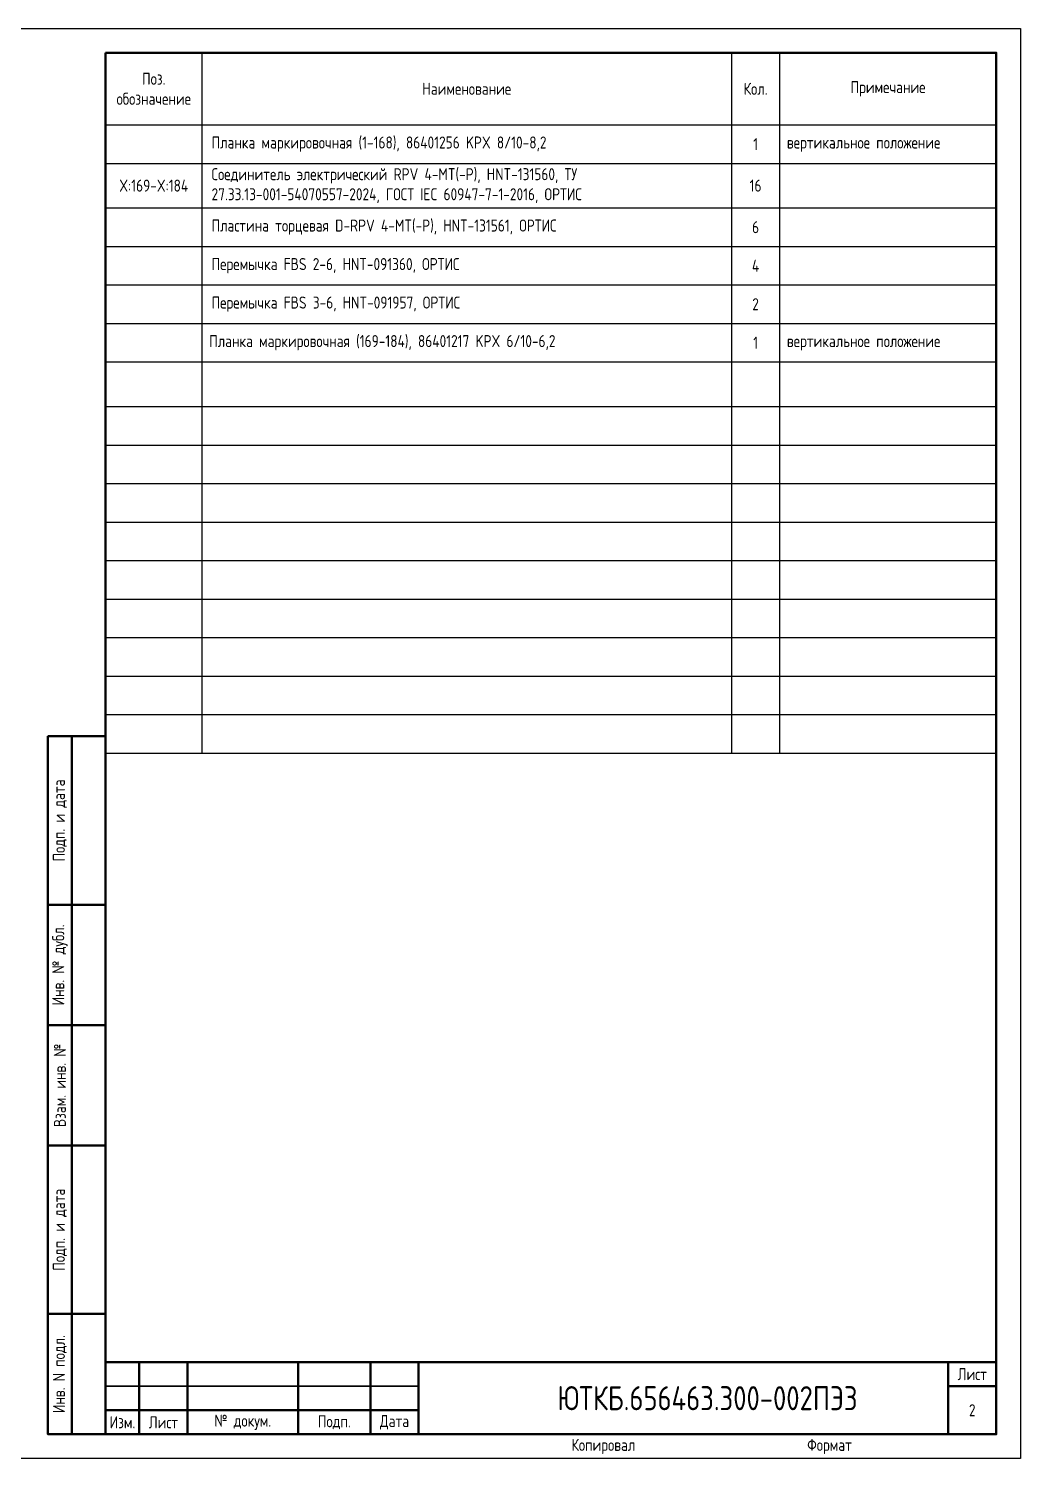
# Model space of a CAD drawing. Header units: millimetres. Extents: x -1050 to 7068, y 0 to 517.
# Drawn here: x -415.8 to -209.8, y 0 to 297 of the extents above; entities that cross this region are included whole.
import ezdxf

# ---------------------------------------------------------------- set-up
doc = ezdxf.new("R2010")
doc.units = ezdxf.units.MM
doc.styles.add('Gost_type_A', font='GOST_A.TTF')

# ---------------------------------------------------------------- blocks, each defined once
blk = doc.blocks.new('*T17')
at = {"color": 0, "lineweight": -2, "transparency": 16777216}
for p, q in [((0, 0), (185, 0)), ((0, 0), (0, -15)), ((20, 0), (20, -15)), ((130, 0), (130, -15)), ((140, 0), (140, -15)), ((185, 0), (185, -15)), ((209.75, 0), (394.75, 0)), ((209.75, 0), (209.75, -15)), ((229.75, 0), (229.75, -15)), ((339.75, 0), (339.75, -15)), ((349.75, 0), (349.75, -15)), ((394.75, 0), (394.75, -15))]:
    blk.add_line(p, q, dxfattribs=at)
at = {"color": 0, "linetype": 'ByBlock', "lineweight": -2, "transparency": 16777216}
for p, q in [((0, -15), (185, -15)), ((0, -15), (0, -235.34)), ((20, -15), (20, -235.34)), ((130, -15), (130, -235.34)), ((140, -15), (140, -79.45)), ((185, -15), (185, -235.34)), ((209.75, -15), (394.75, -15)), ((209.75, -15), (209.75, -145.5)), ((229.75, -15), (229.75, -145.5)), ((339.75, -15), (339.75, -145.5)), ((349.75, -15), (349.75, -56.25)), ((394.75, -15), (394.75, -145.5)), ((209.75, -23), (394.75, -23)), ((0, -28.63), (185, -28.63)), ((209.75, -32.25), (394.75, -32.25)), ((0, -38.06), (185, -38.06)), ((209.75, -40.25), (394.75, -40.25)), ((0, -47.45), (185, -47.45)), ((209.75, -48.25), (394.75, -48.25)), ((0, -55.45), (185, -55.45)), ((209.75, -56.25), (394.75, -56.25)), ((349.75, -56.25), (349.75, -64.25)), ((0, -63.45), (185, -63.45)), ((209.75, -64.25), (394.75, -64.25)), ((349.75, -64.25), (349.75, -81.5)), ((0, -71.45), (185, -71.45)), ((209.75, -73.5), (394.75, -73.5)), ((0, -79.45), (185, -79.45)), ((140, -79.45), (140, -143.45)), ((209.75, -81.5), (394.75, -81.5)), ((349.75, -81.5), (349.75, -89.5)), ((0, -87.45), (185, -87.45)), ((209.75, -89.5), (394.75, -89.5)), ((349.75, -89.5), (349.75, -145.5)), ((0, -95.45), (185, -95.45)), ((209.75, -97.5), (394.75, -97.5)), ((0, -103.45), (185, -103.45)), ((209.75, -105.5), (394.75, -105.5)), ((0, -111.45), (185, -111.45)), ((209.75, -113.5), (394.75, -113.5)), ((0, -119.45), (185, -119.45)), ((209.75, -121.5), (394.75, -121.5)), ((0, -127.45), (185, -127.45)), ((209.75, -129.5), (394.75, -129.5)), ((0, -135.45), (185, -135.45)), ((209.75, -137.5), (394.75, -137.5)), ((0, -143.45), (185, -143.45)), ((140, -143.45), (140, -235.34)), ((209.75, -145.5), (394.75, -145.5)), ((0, -151.45), (185, -151.45)), ((0, -160.88), (185, -160.88)), ((0, -168.88), (185, -168.88)), ((0, -176.88), (185, -176.88)), ((0, -184.88), (185, -184.88)), ((0, -192.88), (185, -192.88)), ((0, -201.93), (185, -201.93)), ((0, -211.34), (185, -211.34)), ((0, -219.34), (185, -219.34)), ((0, -227.34), (185, -227.34)), ((0, -235.34), (185, -235.34))]:
    blk.add_line(p, q, dxfattribs=at)
at = {"transparency": 16777216, "char_height": 2.5, "style": 'Gost_type_A'}
for s, insert, width, attachment_point in [('Поз. обозначение', (10, -7.5), 17, 5), ('Примечание', (162.5, -7.5), 42, 5), ('Поз. обозначение', (219.75, -7.5), 17, 5), ('Примечание', (372.25, -7.5), 42, 5), ('Наименование', (75, -7.5), 107, 5), ('Кол.', (135, -7.5), 7, 5), ('Наименование', (284.75, -7.5), 107, 5), ('Кол.', (344.75, -7.5), 7, 5), ('Планка маркировочная (169-184), 86401217 KPX 6/10-6,2', (231.25, -60.25), 107, 4), ('Перемычка ПС 2-8, 15000020, СТЭЗ ', (21.5, -83.45), 107, 4), ('60', (135, -83.45), 7, 5), ('20', (135, -91.45), 7, 5), ('Планка маркировочная (1-14) (14,12,10,8,6,4,2; 13,11,9,7,5,3,1), 86401256 KPX 8/10-8,2', (21.5, -99.45), 107, 4), ('20', (135, -99.45), 7, 5), ('{\\C256;Блок испытательный, в составе:}', (21.5, -107.45), 107, 4), ('Блок базовый ЭПББ 4+1, 111505, ТУ 27.33.13-001-53942713-2023, ЭПРОМ', (21.5, -115.45), 107, 4), ('2', (135, -115.45), 7, 5), ('Крышка рабочая ЭПРК 4+1, 121505, ТУ 27.33.13-001-53942713-2023, ЭПРОМ', (21.5, -123.45), 107, 4), ('2', (135, -123.45), 7, 5), ('Планка маркировочная (1-10) (2,4.6,8,10; 1,3,5,7,9), 86401256 KPX 8/10-8,2', (21.5, -131.45), 107, 4), ('2', (135, -131.45), 7, 5), ('Планка маркировочная (1-10) (10,8,6,4,2; 9,7,5,3,1), 86401256 KPX 8/10-8,2', (21.5, -139.45), 107, 4), ('2', (135, -139.45), 7, 5)]:
    blk.add_mtext(s, dxfattribs=dict(at, insert=insert, width=width, attachment_point=attachment_point))
at = {"color": 0, "transparency": 16777216, "char_height": 2.5, "style": 'Gost_type_A'}
for s, insert, width, attachment_point in [('{\\C256;Интеллектуальное электронное устройство ЮНИТ-М514-ДЗШ-Р102-К101-х-В101-В101-М1С4.0С00-М1С4.0С00-С01.03, НЛПР.656122.602-XXX, }ООО Юнител Инжиниринг', (22, -21.81), 106, 4), ('{\\C256;Планка маркировочная (1-168), 86401256 KPX 8/10-8,2}', (231.75, -19), 106, 4), ('1', (344.75, -19), 7, 5), ('A1-A3', (10, -21.81), 18, 5), ('3', (135, -21.81), 7, 5), ('вертикальное положение', (351.25, -19), 42, 4), ('Соединитель электрический RPV 4-MT(-P), HNT-131560, ТУ 27.33.13-001-54070557-2024, ГОСТ IEC 60947-7-1-2016, ОРТИС ', (231.75, -27.62), 106, 4), ('X:169-X:184', (219.75, -27.62), 18, 5), ('16', (344.75, -27.62), 7, 5), ('Блок интерфейсный ИЧМ ЮНИТ-ИЧМ-МНГР-К-К-С, ТУ 27.12.23-609-61775353-2024, ООО Юнител Инжиниринг', (22, -33.34), 106, 4), ('A1.1-A3.1', (10, -33.34), 18, 5), ('3', (135, -33.34), 7, 5), ('Пластина торцевая D-RPV 4-MT(-P), HNT-131561, ОРТИС', (231.75, -36.25), 106, 4), ('6', (344.75, -36.25), 7, 5), ('EL1, EL2', (10, -42.75), 18, 5), ('Светильник светодиодный ЖКХ-08 Д с кабелем 3 м, 5000 К,\\PТУ 3461-009-01281952-2018, Фокус ', (22, -42.75), 106, 4), ('2', (135, -42.75), 7, 5), ('Перемычка FBS 2-6, HNT-091360, ОРТИС', (231.75, -44.25), 106, 4), ('4', (344.75, -44.25), 7, 5), ('HL1', (10, -51.45), 18, 5), ('{\\C256;Лампа СКЛ 14Н-2-Ж-2-220 П Ч IP65 ЯШГК.433137.068 ТУ, Протон-Импульс}', (22, -51.45), 106, 4), ('1', (135, -51.45), 7, 5), ('Перемычка FBS 3-6, HNT-091957, ОРТИС', (231.75, -52.25), 106, 4), ('2', (344.75, -52.25), 7, 5), ('SG1-SG20', (10, -59.45), 18, 5), ('{\\C256;Блок испытательный, в составе:}', (22, -59.45), 106, 4), ('1', (344.75, -60.25), 7, 5), ('вертикальное положение', (351.25, -60.25), 42, 4), ('{\\C256;Блок базовый ЭПББ 6+1, 111507, ТУ 27.33.13-001-53942713-2023, НПП "ЭПРОМ"}', (22, -67.45), 106, 4), ('20', (135, -67.45), 7, 5), ('{\\C256;Крышка рабочая ЭПРК 6+1, 121507, ТУ 27.33.13-001-53942713-2023, НПП "ЭПРОМ"}', (22, -75.45), 106, 4), ('20', (135, -75.45), 7, 5), ('{\\C256;Планка маркировочная} (1-14) (2,4.6,8,10,12,14; 1,3,5,7,9,11,13){\\C256;, 86401256 KPX 8/10-8,2}', (21.5, -91.45), 107, 4), ('горизонтальное положение', (141.5, -91.45), 42, 4), ('горизонтальное положение', (141.5, -99.45), 42, 4), ('SG21, SG22', (10, -107.45), 18, 5), ('горизонтальное положение', (141.5, -131.45), 42, 4), ('горизонтальное положение', (141.5, -139.45), 42, 4), ('SQ1-SQ4', (10, -147.45), 18, 5), ('{\\C256;Выключатель путевой ВВП11-10А313-20У311, ТУ 3428-155-00216823-2005, ВНИИР }', (22, -147.45), 106, 4), ('4', (135, -147.45), 7, 5), ('{\\C256;Блок-приставка конденсаторная ЮНИТ-БК-02, ТУ 27.12.31-601-61775353-2016, }ООО Юнител Инжиниринг', (22, -156.16), 106, 4), ('UZ1-UZ3', (10, -156.16), 18, 5), ('3', (135, -156.16), 7, 5), ('Кабель 3м 2х0,75, Фокус', (22, -164.88), 106, 4), ('{\\C256;в составе позиции} EL1', (141.5, -164.88), 42, 4), ('WE1', (10, -164.88), 18, 5), ('1', (135, -164.88), 7, 5), ('WE2', (10, -172.88), 18, 5), ('Провод ПВСнг(А)-LS 2х0,75, ГОСТ 7399-97', (22, -172.88), 106, 4), ('4', (135, -172.88), 7, 5), ('{\\C256;м}', (141.5, -172.88), 42, 4), ('WE3', (10, -180.88), 18, 5), ('Кабель 3м 2х0,75, Фокус', (22, -180.88), 106, 4), ('1', (135, -180.88), 7, 5), ('{\\C256;в составе позиции} EL1', (141.5, -180.88), 42, 4), ('Провод ПВСнг(А)-LS 2х0,75, ГОСТ 7399-97', (22, -188.88), 106, 4), ('WE4', (10, -188.88), 18, 5), ('4', (135, -188.88), 7, 5), ('{\\C256;м}', (141.5, -188.88), 42, 4), ('{\\C256;Патч-корд экранированный, категории 5е, FTP серый PC-FTP-RJ45-Cat.5e-1,5m-LSZH, 8871c, Cabeus}', (22, -197.4), 106, 4), ('WE5-WE7', (10, -197.4), 18, 5), ('3', (135, -197.4), 7, 5), ('{\\C256;Соединитель электрический RUT 6-RTK/S, HNT-090374, ТУ 27.33.13-001-54070557-2024, ГОСТ IEC 60947-7-1-2016, ОРТИС}', (22, -206.63), 106, 4), ('X:1-X:168', (10, -206.63), 18, 5), ('168', (135, -206.63), 7, 5), ('{\\C256;Пластина торцевая D-RUT 6-RTK, HNT-090665, ОРТИС}', (22, -215.34), 106, 4), ('22', (135, -215.34), 7, 5), ('Перемычка коммутационная SB 2-RTK/S, HNT-090979, ОРТИС', (22, -223.34), 106, 4), ('60', (135, -223.34), 7, 5), ('Перемычка FB 2-RTK/S, HNT-091821, ОРТИС', (22, -231.34), 106, 4), ('20', (135, -231.34), 7, 5)]:
    blk.add_mtext(s, dxfattribs=dict(at, insert=insert, width=width, attachment_point=attachment_point))
blk = doc.blocks.new('Штамп левый нижний')
at = {"lineweight": 50}
for points in [[(-12, 145), (-7, 145), (-7, 110), (-12, 110)], [(-7, 145), (0, 145), (0, 110), (-7, 110)], [(-12, 110), (-7, 110), (-7, 85), (-12, 85)], [(-7, 110), (0, 110), (0, 85), (-7, 85)], [(-12, 85), (-7, 85), (-7, 60), (-12, 60)], [(-7, 85), (0, 85), (0, 60), (-7, 60)], [(-12, 60), (-7, 60), (-7, 25), (-12, 25)], [(-7, 60), (0, 60), (0, 25), (-7, 25)], [(-12, 25), (-7, 25), (-7, 0), (-12, 0)], [(-7, 25), (0, 25), (0, 0), (-7, 0)]]:
    blk.add_lwpolyline(points, close=True, dxfattribs=at)
at = {"char_height": 2.5, "attachment_point": 5, "rotation": 90, "style": 'Gost_type_A'}
for s, insert, width in [('Подп. и дата', (-9.5, 127.5), 35), ('Инв. № дубл.', (-9.5, 97.5), 25), ('Взам. инв. №', (-9.5, 72.5), 25), ('Подп. и дата', (-9.5, 42.5), 35), ('Инв. N подл.', (-9.5, 12.5), 25)]:
    blk.add_mtext(s, dxfattribs=dict(at, insert=insert, width=width))
blk = doc.blocks.new('Формат_А4')
blk.add_lwpolyline([(0, 297), (0, 0), (-210, 0), (-210, 297)], close=True)
at = {"lineweight": 50}
blk.add_lwpolyline([(-190, 292), (-5, 292), (-5, 5), (-190, 5)], close=True, dxfattribs=at)
blk = doc.blocks.new('Штамп малый нижний')
at = {"lineweight": 50}
for points in [[(-185, 15), (-178, 15), (-178, 5), (-185, 5)], [(-178, 15), (-168, 15), (-168, 5), (-178, 5)], [(-168, 15), (-145, 15), (-145, 5), (-168, 5)], [(-145, 15), (-130, 15), (-130, 5), (-145, 5)], [(-130, 15), (-120, 15), (-120, 5), (-130, 5)], [(-120, 15), (-10, 15), (-10, 0), (-120, 0)], [(-10, 15), (0, 15), (0, 10), (-10, 10)], [(-10, 10), (0, 10), (0, 0), (-10, 0)], [(-185, 5), (-178, 5), (-178, 0), (-185, 0)], [(-178, 5), (-168, 5), (-168, 0), (-178, 0)], [(-168, 5), (-145, 5), (-145, 0), (-168, 0)], [(-145, 5), (-130, 5), (-130, 0), (-145, 0)], [(-130, 5), (-120, 5), (-120, 0), (-130, 0)]]:
    blk.add_lwpolyline(points, close=True, dxfattribs=at)
for points in [[(-185, 15), (-178, 15), (-178, 10), (-185, 10)], [(-178, 15), (-168, 15), (-168, 10), (-178, 10)], [(-168, 15), (-145, 15), (-145, 10), (-168, 10)], [(-145, 15), (-130, 15), (-130, 10), (-145, 10)], [(-130, 15), (-120, 15), (-120, 10), (-130, 10)], [(-185, 10), (-178, 10), (-178, 5), (-185, 5)], [(-178, 10), (-168, 10), (-168, 5), (-178, 5)], [(-168, 10), (-145, 10), (-145, 5), (-168, 5)], [(-145, 10), (-130, 10), (-130, 5), (-145, 5)], [(-130, 10), (-120, 10), (-120, 5), (-130, 5)]]:
    blk.add_lwpolyline(points, close=True)
at = {"char_height": 2.5, "style": 'Gost_type_A'}
for s, insert, width, attachment_point in [('Лист', (-5, 12.5), 10, 5), ('Изм.', (-181.5, 2.5), 7, 5), ('Лист', (-173, 2.5), 10, 5), ('№ докум.', (-156.5, 2.5), 23, 5), ('Подп.', (-137.5, 2.5), 15, 5), ('Дата', (-125, 2.5), 10, 5), ('Копировал', (-75, -2.53), 13.1202, 6), ('Формат', (-30, -2.53), 13.1202, 6)]:
    blk.add_mtext(s, dxfattribs=dict(at, insert=insert, width=width, attachment_point=attachment_point))
blk = doc.blocks.new('*T46')
at = {"color": 0, "lineweight": -2, "transparency": 16777216}
for p, q in [((0, 0), (185, 0)), ((0, 0), (0, -15)), ((20, 0), (20, -15)), ((130, 0), (130, -15)), ((140, 0), (140, -15)), ((185, 0), (185, -15))]:
    blk.add_line(p, q, dxfattribs=at)
at = {"color": 0, "linetype": 'ByBlock', "lineweight": -2, "transparency": 16777216}
for p, q in [((0, -15), (185, -15)), ((0, -15), (0, -145.5)), ((20, -15), (20, -145.5)), ((130, -15), (130, -145.5)), ((140, -15), (140, -56.25)), ((185, -15), (185, -145.5)), ((0, -23), (185, -23)), ((0, -32.25), (185, -32.25)), ((0, -40.25), (185, -40.25)), ((0, -48.25), (185, -48.25)), ((0, -56.25), (185, -56.25)), ((140, -56.25), (140, -64.25)), ((0, -64.25), (185, -64.25)), ((140, -64.25), (140, -81.5)), ((0, -73.5), (185, -73.5)), ((0, -81.5), (185, -81.5)), ((140, -81.5), (140, -89.5)), ((0, -89.5), (185, -89.5)), ((140, -89.5), (140, -145.5)), ((0, -97.5), (185, -97.5)), ((0, -105.5), (185, -105.5)), ((0, -113.5), (185, -113.5)), ((0, -121.5), (185, -121.5)), ((0, -129.5), (185, -129.5)), ((0, -137.5), (185, -137.5)), ((0, -145.5), (185, -145.5))]:
    blk.add_line(p, q, dxfattribs=at)
at = {"transparency": 16777216, "char_height": 2.5, "style": 'Gost_type_A'}
for s, insert, width, attachment_point in [('Поз. обозначение', (10, -7.5), 17, 5), ('Примечание', (162.5, -7.5), 42, 5), ('Наименование', (75, -7.5), 107, 5), ('Кол.', (135, -7.5), 7, 5), ('Планка маркировочная (169-184), 86401217 KPX 6/10-6,2', (21.5, -60.25), 107, 4)]:
    blk.add_mtext(s, dxfattribs=dict(at, insert=insert, width=width, attachment_point=attachment_point))
at = {"color": 0, "transparency": 16777216, "char_height": 2.5, "style": 'Gost_type_A'}
for s, insert, width, attachment_point in [('{\\C256;Планка маркировочная (1-168), 86401256 KPX 8/10-8,2}', (22, -19), 106, 4), ('1', (135, -19), 7, 5), ('вертикальное положение', (141.5, -19), 42, 4), ('Соединитель электрический RPV 4-MT(-P), HNT-131560, ТУ 27.33.13-001-54070557-2024, ГОСТ IEC 60947-7-1-2016, ОРТИС ', (22, -27.62), 106, 4), ('X:169-X:184', (10, -27.62), 18, 5), ('16', (135, -27.62), 7, 5), ('Пластина торцевая D-RPV 4-MT(-P), HNT-131561, ОРТИС', (22, -36.25), 106, 4), ('6', (135, -36.25), 7, 5), ('Перемычка FBS 2-6, HNT-091360, ОРТИС', (22, -44.25), 106, 4), ('4', (135, -44.25), 7, 5), ('Перемычка FBS 3-6, HNT-091957, ОРТИС', (22, -52.25), 106, 4), ('2', (135, -52.25), 7, 5), ('1', (135, -60.25), 7, 5), ('вертикальное положение', (141.5, -60.25), 42, 4)]:
    blk.add_mtext(s, dxfattribs=dict(at, insert=insert, width=width, attachment_point=attachment_point))

msp = doc.modelspace()

# ---------------------------------------------------------------- block references
for name, p in [('Формат_А4', (-209.81, 0)), ('*T17', (-609.56, 292)), ('*T46', (-399.81, 292)), ('Штамп левый нижний', (-399.81, 5)), ('Штамп малый нижний', (-214.81, 5))]:
    msp.add_blockref(name, p)

# ---------------------------------------------------------------- texts
at = {"attachment_point": 5, "style": 'Gost_type_A'}
for s, insert, char_height, width in [('ЮТКБ.656463.300-002ПЭ3', (-274.81, 12.5), 5, 120), ('2', (-219.81, 10), 2.5, 10)]:
    msp.add_mtext(s, dxfattribs=dict(at, insert=insert, char_height=char_height, width=width))

doc.saveas('drawing.dxf')
